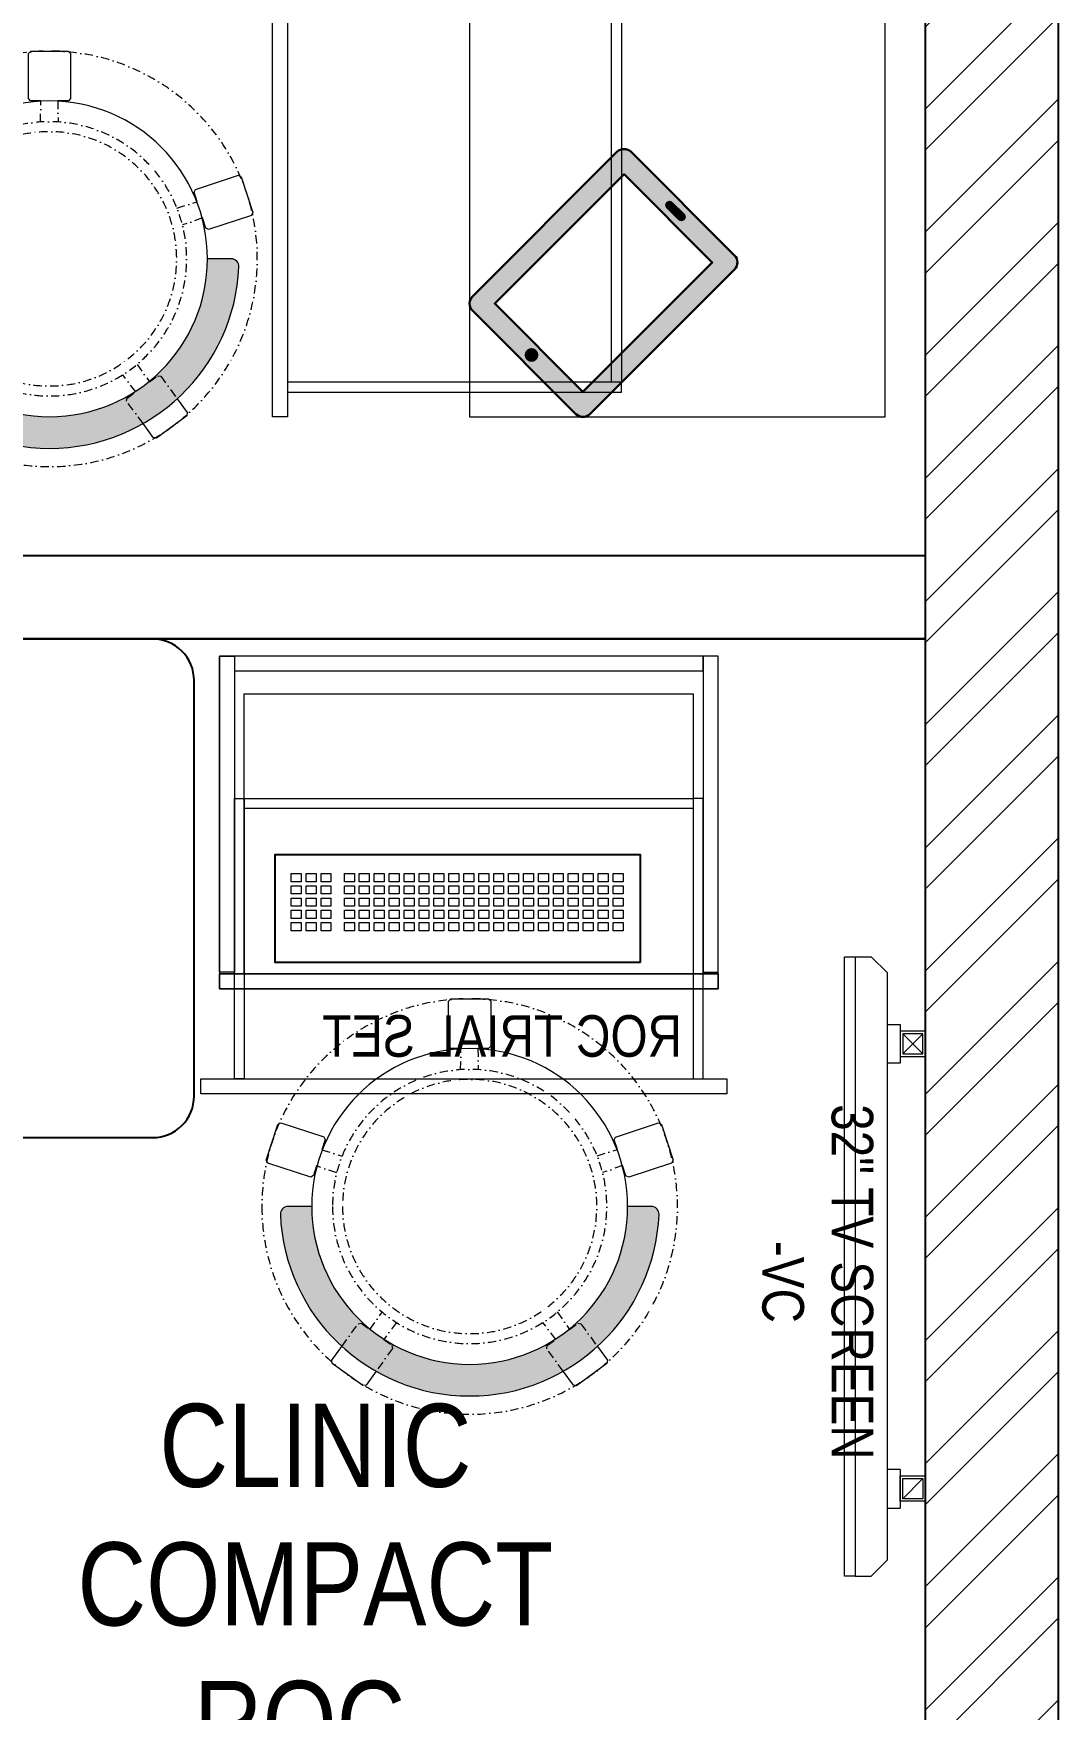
# Model space of a CAD drawing. Header units: millimetres. Extents: x 1639920 to 1645630, y 392778 to 410192.
# Drawn here: x 1644207 to 1645440, y 405183 to 407200 of the extents above; entities that cross this region are included whole.
import ezdxf

# ---------------------------------------------------------------- set-up
doc = ezdxf.new("R2010")
doc.units = ezdxf.units.MM
doc.header["$LTSCALE"] = 40
doc.linetypes.add('DASHDOT2', pattern=[0.5, 0.25, -0.125, 0, -0.125])
doc.linetypes.add('HIDDEN', pattern=[9.524999999999995, 6.349999999999998, -3.174999999999998])
doc.layers.add('A-WALL', color=1, linetype='Continuous')
doc.layers.add('PDF_Geometry', color=7, linetype='Continuous')
for name, color, linetype, lineweight in [('HATCH', 9, 'Continuous', 9), ('LENS-DIM', 252, 'Continuous', 5), ('LENS-FURNITURE', 13, 'Continuous', 9), ('LENS-PARTITION', 21, 'Continuous', 25), ('LENS-TEXT', 31, 'Continuous', 5), ('LK-EQPMT', 3, 'Continuous', 18), ('LN-ELEVATION-1', 81, 'Continuous', 13), ('LN-ELEVATION-2', 103, 'Continuous', 20), ('LN-HATCH', 251, 'Continuous', 0)]:
    doc.layers.add(name, color=color, linetype=linetype, lineweight=lineweight)
doc.styles.add('LK TXT', font='Gill Sans MT Condensed Regular.ttf')
doc.styles.get("Standard").update_dxf_attribs({"font": 'Gill Sans MT Condensed Regular.ttf', "height": 100})

# ---------------------------------------------------------------- blocks, each defined once
blk = doc.blocks.new('A$Cac3a86fe')
at = {"layer": 'LN-HATCH'}
h = blk.add_hatch(dxfattribs=at)
h.set_pattern_fill('ANSI32', color=256, scale=11, angle=180)
h.set_pattern_definition([(225, (-5459273.487505155, -45952.8451318189), (74.08711299882052, -74.08711299882054), []), (225, (-5459322.878935154, -45952.8451318189), (74.08711299882052, -74.08711299882054), [])])
h.paths.add_polyline_path([(110.0000009536743, 3415), (5200.000000953673, 3381.524511903525), (5200.000000953673, 2768.056165769696), (5360.000000953673, 2768.056165769696), (5360.000000953673, 3531.810920476914), (-160, 3592.235328018666), (-160, -1415), (0, -1415), (0, 1415), (110.0000009536743, 1415)])
h.paths.add_polyline_path([(5360.000000953673, 2468.056165769696), (5200.000000953673, 2468.056165769696), (5200.000000953673, 1630.935758143663), (3414, 1630.935758143663), (3414, 1470.935758158564), (5200.000000953673, 1470.935758158564), (5200.000000953673, -10826.47548809647), (5360.000000953673, -10826.47548809647)])
h.paths.add_polyline_path([(3218.000000953674, 2612.468982800841), (3064.000000953674, 2612.468982800841), (3064.000000953674, 1800.935758158565), (3218.000000953674, 1800.935758158565)], flags=17)
h.paths.add_polyline_path([(0, -1822), (-160, -1822), (-160, -4592), (0, -4592)])
h.paths.add_polyline_path([(0, -5002), (-160, -5002), (-160, -7772), (0, -7772)])
h.paths.add_polyline_path([(0, -8182), (-160, -8182), (-160, -11042), (0, -11042), (0, -10962)])
h.paths.add_polyline_path([(0, -11452), (-160, -11452), (-160, -13042), (-160, -13822), (0, -13813.99931316078), (0, -13042)])
at = {"layer": 'A-WALL'}
for p, q in [((5360.000000953673, -10826.47548809647), (5360.000000953673, 3531.810920476914)), ((5200.000000953673, -10826.47548809647), (5200.000000953673, 1470.935758158564))]:
    blk.add_line(p, q, dxfattribs=at)
blk = doc.blocks.new('MOROTISED TABLE-TRIAL SET 950x600')
at = {"layer": 'PDF_Geometry', "lineweight": 25}
blk.add_lwpolyline([(415.5923622683621, 2.18279e-11), (550.0003704861738, 2.18279e-11, 0.4142524001247118), (599.9958994225599, 50.00260162355697), (599.9958994225599, 899.9973678589085, 0.4142518501714829), (550.0003704861738, 950.0000000000218), (50.00260613719, 950.0000000000218, 0.4142929195148918), (4.605390131e-07, 899.9973678589085), (4.605390131e-07, 50.00260162355697, 0.414163635492108), (50.00260613719, 2.18279e-11), (415.5923622683621, 2.18279e-11)], format="xyb", dxfattribs=at)
blk = doc.blocks.new('32INCH VC FOR CLINIC')
at = {"layer": 'LK-EQPMT'}
for p, q in [((116.8909715171903, 152.5672029328125), (92.58856882341206, 128.264800239267)), ((92.58856882341206, 152.5672029328125), (116.8909715171903, 128.264800239267)), ((627.7052824404091, 152.5672029328125), (652.0076851341872, 128.264800239267))]:
    blk.add_line(p, q, dxfattribs=at)
at = {"layer": 'LK-EQPMT', "ltscale": 12}
for p, q in [((81.46845865808427, 109.7127832833503), (81.46845865808427, 125.2269902919943)), ((81.46845865808427, 125.2269902919943), (128.0110796838999, 125.2269902919943)), ((128.0110796838999, 125.2269902919943), (128.0110796838999, 109.7127832833503)), ((616.9889203161001, 125.2269902919943), (616.9889203161001, 109.7127832833503)), ((616.9889203161001, 125.2269902919943), (663.5315413419156, 125.2269902919943)), ((663.5315413419156, 109.7127832833503), (663.5315413419156, 125.2269902919943)), ((0, 90.30115266077335), (19.41163062304258, 109.7127832833503)), ((725.5883693769574, 109.7127832833503), (19.41163062304258, 109.7127832833503)), ((745, 90.30115266077335), (725.5883693769574, 109.7127832833503)), ((0, 70.88952203796362), (0, 90.30115266077335)), ((745, 70.88952203796362), (745, 90.30115266077335))]:
    blk.add_line(p, q, dxfattribs=at)
at = {"layer": 'LK-EQPMT'}
for points in [[(89.55076848529278, 125.2269999025447), (119.9287718534469, 125.2269999025447), (119.9287718534469, 155.6050032694184), (89.55076848529278, 155.6050032694184)], [(92.58856882341206, 128.264800239267), (116.8909715171903, 128.264800239267), (116.8909715171903, 152.5672029328125), (92.58856882341206, 152.5672029328125)], [(655.0454854704439, 125.2269999025447), (624.6674821041523, 125.2269999025447), (624.6674821041523, 155.6050032694184), (655.0454854704439, 155.6050032694184)], [(652.0076851341872, 128.264800239267), (627.7052824404091, 128.264800239267), (627.7052824404091, 152.5672029328125), (652.0076851341872, 152.5672029328125)]]:
    blk.add_lwpolyline(points, close=True, dxfattribs=at)
at = {"layer": 'LK-EQPMT', "ltscale": 12}
blk.add_lwpolyline([(0, 58.0000000000291), (0, 70.88952203796362), (745, 70.88952203796362), (745, 58.0000000000291)], close=True, dxfattribs=at)
at = {"layer": 'LENS-TEXT', "color": 0, "ltscale": 2, "insert": (391.1996805854142, 25.6359011628374), "char_height": 50, "attachment_point": 5}
blk.add_mtext_dynamic_manual_height_columns('32" TV SCREEN -VC', width=466.4796511627907, gutter_width=12.5, heights=[0], dxfattribs=at)
blk = doc.blocks.new('TRIAL SET ROC')
at = {"layer": 'LENS-DIM', "ltscale": 0.5}
for points in [[(-400.3652351796627, -364.3162249757442), (-430.3652351796626, -364.3162249757442)], [(169.6347648203373, -364.3162249757442), (139.6347648203373, -364.3162249757442)]]:
    blk.add_lwpolyline(points, dxfattribs=at)
at = {"layer": 'LENS-FURNITURE'}
blk.add_lwpolyline([(-430.3652351796626, 18), (169.6347648203373, 18), (169.6347648203373, -382.3162249757443), (-430.3652351796626, -382.3162249757443)], close=True, dxfattribs=at)
at = {"layer": 'LENS-FURNITURE', "color": 146, "true_color": 0x105689}
for points in [[(-412.3652351796627, -153.6065521437457), (-400.3652351796627, -153.6065521437457), (-400.3652351796628, -490.6065521437458), (-412.3652351796627, -490.6065521437458)], [(139.6347648203373, -153.6065521437458), (-400.3652351796627, -153.6065521437457), (-400.3652351796627, -165.6065521437457), (139.6347648203373, -165.6065521437458)], [(151.6347648203373, -153.6065521437458), (139.6347648203373, -153.6065521437458), (139.6347648203372, -490.6065521437458), (151.6347648203373, -490.6065521437458)], [(192.1347648203373, -490.6065521437458), (-440.8652351796627, -490.6065521437458), (-440.8652351796627, -508.6065521437458), (192.1347648203373, -508.6065521437458)]]:
    blk.add_lwpolyline(points, close=True, dxfattribs=at)
at = {"layer": 'LN-ELEVATION-2'}
for points in [[(-430.3652351796626, 18), (-412.3652351796627, 18), (-412.3652351796627, -362.3162249757442), (-430.3652351796626, -362.3162249757442)], [(-412.3652351796627, 18), (151.6347648203373, 18), (151.6347648203373, 0), (-412.3652351796627, 0)], [(169.6347648203373, 18), (151.6347648203373, 18), (151.6347648203373, -362.3162249757442), (169.6347648203373, -362.3162249757442)], [(169.6347648203373, -364.3162249757442), (-430.3652351796626, -364.3162249757442), (-430.3652351796626, -382.3162249757443), (169.6347648203373, -382.3162249757443)], [(169.6347648203373, -382.3162249757443), (-430.3652351796626, -382.3162249757443), (-430.3652351796626, -364.3162249757442), (169.6347648203373, -364.3162249757442)]]:
    blk.add_lwpolyline(points, close=True, dxfattribs=at)
at = {"layer": 'LN-ELEVATION-2', "linetype": 'HIDDEN', "ltscale": 100}
blk.add_lwpolyline([(-400.3652351796627, -364.3162249757442), (139.6347648203373, -364.3162249757442), (139.6347648203373, -27.35909500904381), (-400.3652351796627, -27.35909500904381)], close=True, dxfattribs=at)
at = {"insert": (-386.8645105547048, -414.1468168679739), "char_height": 50, "attachment_point": 1}
blk.add_mtext_dynamic_manual_height_columns('ROC TRIAL SET', width=625.228464345434, gutter_width=500, heights=[0], dxfattribs=at)
blk = doc.blocks.new('*U32')
at = {"layer": 'LK-EQPMT', "ltscale": 12}
blk.add_lwpolyline([(5.986879315214991, 4.914598100478997), (-5.986879315214991, 4.914598100478997), (-5.986879315214991, -4.914598100478997), (5.986879315214991, -4.914598100478997)], close=True, dxfattribs=at)
blk = doc.blocks.new('*U33')
at = {"color": 0, "linetype": 'ByBlock', "lineweight": -2, "transparency": 16777216}
for p in [(0, 0), (17.96063794564497, 0), (35.92127589128995, 0), (53.88191383693492, 0), (71.8425517825799, 0), (89.80318972822487, 0), (107.7638276738698, 0), (125.7244656195148, 0), (143.6851035651598, 0), (161.6457415108048, 0), (179.6063794564497, 0), (197.5670174020947, 0), (215.5276553477397, 0), (233.4882932933847, 0), (251.4489312390296, 0), (269.4095691846746, 0), (287.3702071303196, 0), (305.3308450759646, 0), (323.2914830216096, 0), (-9e-16, -14.74379430143699), (17.96063794564497, -14.74379430143699), (35.92127589128995, -14.74379430143699), (53.88191383693492, -14.74379430143699), (71.8425517825799, -14.74379430143699), (89.80318972822487, -14.74379430143699), (107.7638276738698, -14.74379430143699), (125.7244656195148, -14.74379430143699), (143.6851035651598, -14.74379430143699), (161.6457415108048, -14.74379430143699), (179.6063794564497, -14.74379430143699), (197.5670174020947, -14.74379430143699), (215.5276553477397, -14.74379430143699), (233.4882932933847, -14.74379430143699), (251.4489312390296, -14.74379430143699), (269.4095691846746, -14.74379430143699), (287.3702071303196, -14.74379430143699), (305.3308450759646, -14.74379430143699), (323.2914830216096, -14.74379430143699), (-1.8e-15, -29.48758860287398), (-2.7e-15, -44.23138290431096), (17.96063794564497, -29.48758860287398), (17.96063794564497, -44.23138290431096), (35.92127589128995, -29.48758860287398), (35.92127589128995, -44.23138290431096), (53.88191383693492, -29.48758860287398), (53.88191383693492, -44.23138290431096), (71.8425517825799, -29.48758860287398), (71.8425517825799, -44.23138290431096), (89.80318972822487, -29.48758860287398), (89.80318972822487, -44.23138290431096), (107.7638276738698, -29.48758860287398), (107.7638276738698, -44.23138290431096), (125.7244656195148, -29.48758860287398), (125.7244656195148, -44.23138290431096), (143.6851035651598, -29.48758860287398), (143.6851035651598, -44.23138290431096), (161.6457415108048, -29.48758860287398), (161.6457415108048, -44.23138290431096), (179.6063794564497, -29.48758860287398), (179.6063794564497, -44.23138290431096), (197.5670174020947, -29.48758860287398), (197.5670174020947, -44.23138290431096), (215.5276553477397, -29.48758860287398), (215.5276553477397, -44.23138290431096), (233.4882932933847, -29.48758860287398), (233.4882932933847, -44.23138290431096), (251.4489312390296, -29.48758860287398), (251.4489312390296, -44.23138290431096), (269.4095691846746, -29.48758860287398), (269.4095691846746, -44.23138290431096), (287.3702071303196, -29.48758860287398), (287.3702071303196, -44.23138290431096), (305.3308450759646, -29.48758860287398), (305.3308450759646, -44.23138290431096), (323.2914830216096, -29.48758860287398), (323.2914830216096, -44.23138290431096), (-3.6e-15, -58.97517720574795), (17.96063794564497, -58.97517720574795), (35.92127589128994, -58.97517720574795), (53.88191383693492, -58.97517720574795), (71.8425517825799, -58.97517720574795), (89.80318972822487, -58.97517720574795), (107.7638276738698, -58.97517720574795), (125.7244656195148, -58.97517720574795), (143.6851035651598, -58.97517720574795), (161.6457415108048, -58.97517720574795), (179.6063794564497, -58.97517720574795), (197.5670174020947, -58.97517720574795), (215.5276553477397, -58.97517720574795), (233.4882932933847, -58.97517720574795), (251.4489312390296, -58.97517720574795), (269.4095691846746, -58.97517720574795), (287.3702071303196, -58.97517720574795), (305.3308450759646, -58.97517720574795), (323.2914830216096, -58.97517720574795)]:
    blk.add_blockref('*U32', p, dxfattribs=at)
blk = doc.blocks.new('*U30')
at = {"layer": 'LK-EQPMT', "ltscale": 12}
blk.add_lwpolyline([(5.986879315214991, 4.914598100478997), (-5.986879315214991, 4.914598100478997), (-5.986879315214991, -4.914598100478997), (5.986879315214991, -4.914598100478997)], close=True, dxfattribs=at)
blk = doc.blocks.new('*U31')
at = {"color": 0, "linetype": 'ByBlock', "lineweight": -2, "transparency": 16777216}
for p in [(0, 0), (17.96063794564497, 0), (35.92127589128995, 0), (-9e-16, -14.74379430143699), (17.96063794564497, -14.74379430143699), (35.92127589128995, -14.74379430143699), (-1.8e-15, -29.48758860287398), (-2.7e-15, -44.23138290431096), (17.96063794564497, -29.48758860287398), (17.96063794564497, -44.23138290431096), (35.92127589128995, -29.48758860287398), (35.92127589128995, -44.23138290431096), (-3.6e-15, -58.97517720574795), (17.96063794564497, -58.97517720574795), (35.92127589128994, -58.97517720574795)]:
    blk.add_blockref('*U30', p, dxfattribs=at)
blk = doc.blocks.new('KEYBOARD')
at = {"ltscale": 12}
blk.add_lwpolyline([(8.040144996717572, 2.91038e-11), (8.040144996717572, 129.0940371821052), (448.0401449967176, 129.0940371821052), (448.0401449967176, 2.91038e-11)], close=True, dxfattribs=at)
for name, p in [('*U33', (35.16895717114949, 101.6202952143818)), ('*U31', (386.6121428576974, 101.6202952143818))]:
    blk.add_blockref(name, p)
blk = doc.blocks.new('DOCTOR STOOL')
at = {"layer": 'HATCH'}
h = blk.add_hatch(dxfattribs=at)
h.set_pattern_fill('ANSI36', color=250)
h.set_pattern_definition([(45, (-689.3997257252789, -1.6298145e-09), (1.683798022700465, 6.173926083235043), [7.9375, -1.587499999999999, 0, -1.587499999999999])])
edge = h.paths.add_edge_path()
edge.add_line((227.9999999995508, 37.80991745903158), (227.9999999995508, 9.119999995687976))
edge.add_arc((218.8799999996107, 9.119999995749478), 9.119999999940092, 267.6119845363388, 359.9999999996136, ccw=False)
edge.add_arc((227.9999999996448, 227.809917461127), 228.000000002257, 92.3880154632688, 267.61198453673126, ccw=False)
edge.add_arc((218.8799999994991, 446.4998349263882), 9.120000000051716, -3.4498270906624384e-10, 92.3880154629299, ccw=False)
edge.add_line((227.9999999995508, 446.4998349263331), (227.9999999995508, 417.8099174629896))
edge.add_arc((227.9999999995508, 227.8099174610106), 190.000000001979, 90, 270)
at = {"layer": 'LN-ELEVATION-1', "color": 1, "ltscale": 100}
for p, q in [((280.216825267778, 470.8199351556545), (263.2765658827273, 419.2080985742269)), ((283.7804025793014, 472.6222848009841), (280.216825267778, 470.8199351556545)), ((326.7280946081726, 458.5258082725714), (283.7804025793014, 472.6222848009841)), ((311.5704969359354, 403.3893210494851), (328.5107563209863, 455.0011576309128)), ((328.5107563209863, 455.0011576309128), (326.7280946081726, 458.5258082725714)), ((263.2765658827273, 419.2080985742269), (264.9623320118756, 415.8750283533983)), ((264.9623320118756, 415.8750283533983), (277.1938885417335, 411.860334166498)), ((296.5654050509577, 405.5021315508961), (308.1985000452432, 401.6838669878201)), ((308.1985000452432, 401.6838669878201), (311.5704969359354, 403.3893210494851)), ((39.08480768888887, 393.0010463140122), (12.40669512363752, 356.5114147582037)), ((39.08480768888882, 393.0010463140122), (12.40669512363746, 356.5114147582038)), ((42.98782241378307, 393.6072814048264), (39.08480768888887, 393.0010463140122)), ((42.98782241378307, 393.6072814048264), (39.08480768888882, 393.0010463140122)), ((59.57058497173765, 381.4833769612495), (42.98782241378307, 393.6072814048264)), ((12.40669512363752, 356.5114147582037), (13.0196255484409, 352.5652946645453)), ((12.40669512363746, 356.5114147582038), (13.0196255484409, 352.5652946645454)), ((13.0196255484409, 352.5652946645454), (29.7154459787677, 340.3587319282719)), ((420.8553691428768, 253.2346719447014), (418.2142363802958, 250.5935391821201)), ((418.2142363802958, 250.5935391821201), (418.2142363802958, 237.7199715119894)), ((475.1762128710516, 253.2346719447014), (420.8553691428768, 253.2346719447014)), ((478, 250.4108848157539), (475.1762128710516, 253.2346719447014)), ((478, 205.2089501102255), (478, 250.4108848157539)), ((418.2142363802958, 217.3316809419539), (418.2142363802958, 205.0879869152431)), ((418.2142363802958, 205.0879869152431), (420.8862147285707, 202.4160085669703)), ((420.8862147285707, 202.4160085669703), (475.2070584567457, 202.4160085669703)), ((475.2070584567457, 202.4160085669703), (478, 205.2089501102255)), ((13.14542959810012, 103.0870834562575), (12.51589555233795, 99.18775892330295)), ((29.80030336598447, 115.1117353337796), (13.14542959810012, 103.0870834562575)), ((12.51589555233795, 99.18775892330295), (38.97560726018833, 62.53944985644)), ((38.97560726018833, 62.53944985644), (42.91799640697923, 61.90296316019987)), ((42.91799640697923, 61.90296316019987), (59.68641968664888, 74.00959664677595)), ((276.814037965594, 43.66747740659263), (265.1695928365815, 39.88396831355146)), ((308.4479453730848, 53.94595568517189), (296.2044548037813, 49.96780495439072)), ((311.7759667420094, 52.25024394459229), (308.4479453730848, 53.94595568517189)), ((328.5620286722446, 0.5880509189853456), (311.7759667420094, 52.25024394459229)), ((265.1695928365815, 39.88396831355146), (263.4540770094588, 36.51707923991359)), ((263.4540770094588, 36.51707923991359), (280.2401389396941, -15.14511378569341)), ((326.7490456010059, -2.970128374224428), (328.5620286722446, 0.5880509189853456)), ((280.2401389396941, -15.14511378569341), (283.7594505281909, -16.93829277038793)), ((283.7594505281909, -16.93829277038793), (326.7490456010059, -2.970128374224428))]:
    blk.add_line(p, q, dxfattribs=at)
at = {"layer": 'LN-ELEVATION-1', "linetype": 'DASHDOT2'}
for p, q in [((277.1938885417335, 411.860334166498), (268.7900486169635, 387.6885337123986)), ((289.0238237874953, 381.1105793348574), (296.5654050509577, 405.5021315508961)), ((86.83876787340999, 361.5472027143797), (59.57058497173759, 381.4833769612495)), ((80.19253728373064, 347.929406650394), (87.41874672779522, 357.8132288103797)), ((101.0598051864781, 333.2195324926688), (80.19253728373064, 347.929406650394)), ((87.41874672779522, 357.8132288103797), (86.83876787340999, 361.5472027143797)), ((29.71544597876769, 340.3587319282719), (56.87057100806764, 320.505215974099)), ((60.56143954330456, 321.078499494494), (68.15939944607226, 331.4707923056775)), ((68.15939944607226, 331.4707923056775), (88.55121842376921, 316.0087684583668)), ((56.87057100806764, 320.505215974099), (60.56143954330456, 321.078499494494)), ((418.2142363802958, 237.7199715119894), (392.674698740354, 238.1657657997326)), ((392.6382343793381, 216.8896711079804), (418.2142363802958, 217.3316809419539)), ((57.18706371601854, 134.8847017249933), (29.80030336598445, 115.1117353337796)), ((60.91750725147699, 134.282433000881), (57.18706371601854, 134.8847017249933)), ((68.08455919950495, 124.3556304041746), (60.91750725147699, 134.282433000881)), ((88.52282127921524, 139.6559804205055), (68.08455919950495, 124.3556304041746)), ((80.019187533744, 107.8254447158111), (101.0258646791657, 122.4411888974116)), ((87.55494659853252, 97.38796035055849), (80.019187533744, 107.8254447158111)), ((59.68641968664886, 74.00959664677595), (86.95963052489695, 93.7005814289354)), ((86.95963052489695, 93.7005814289354), (87.55494659853252, 97.38796035055849)), ((268.4902438431725, 67.85511086587476), (276.814037965594, 43.66747740659263)), ((296.2044548037813, 49.96780495439072), (288.7362802880323, 74.39510638930753))]:
    blk.add_line(p, q, dxfattribs=at)
at = {"layer": 'LN-ELEVATION-1', "color": 1, "ltscale": 100}
blk.add_lwpolyline([(228, 37.80991746066138), (228, 9.11999999731779, -0.4264743413925903), (218.5, 0.0079201031476259, -0.959166304662544), (218.5, 455.611914822366, -0.4264743413925903), (228, 446.4998349279631), (228, 417.8099174646193)], format="xyb", dxfattribs=at)
at = {"layer": 'LN-ELEVATION-1', "linetype": 'DASHDOT2'}
for radius in [250, 165, 153]:
    blk.add_circle((228, 227.8099174629897), radius, dxfattribs=at)
at = {"layer": 'LN-ELEVATION-1', "color": 1, "ltscale": 100}
blk.add_circle((228, 227.8099174629897), 190, dxfattribs=at)
blk = doc.blocks.new('TRIAL SET CABINET 633x500')
at = {"layer": 'LENS-FURNITURE', "true_color": 0xc7c8ca}
h = blk.add_hatch(color=9, dxfattribs=at)
h.dxf.hatch_style = 1
edge = h.paths.add_edge_path()
edge.add_line((-8.54246803093703, -981.9670201920668), (115.9083254579454, -857.5162267031847))
edge.add_arc((107.4230440836399, -849.030945328879), 12.00000000009463, 315, 405)
edge.add_line((115.9083254579454, -840.5456639545736), (-58.03994271345434, -666.5973957831737))
edge.add_arc((-66.52522408775982, -675.0826771574792), 12.00000000009463, 45.00000000000002, 135)
edge.add_line((-75.01050546206531, -666.5973957831737), (-199.4612989509478, -791.0481892720562))
edge.add_arc((-190.9760175766423, -799.5334706454303), 11.99999999943607, 135.0000000031442, 225.0000000031442)
edge.add_line((-199.4612989500165, -808.0187520197359), (-25.5130307786167, -981.967020191136))
edge.add_arc((-17.02774940431143, -973.4817388177615), 11.99999999943609, 224.9999999968572, 314.9999999968573)
h.paths.add_polyline_path([(-17.02774940524252, -955.0969625067663), (89.03826777357607, -849.0309453279477), (-66.52522408775982, -693.4674534666119), (-172.5912412665784, -799.5334706454305)], flags=16)
edge = h.paths.add_edge_path(flags=16)
edge.add_line((-138.2965623782947, -741.9042679787381), (-124.1544267544522, -727.7621323548956))
edge.add_arc((-121.3259996296837, -730.5905594796641), 4.000000000031514, 45.00000000000051, 134.9999999999996, ccw=False)
edge.add_arc((-121.3259996296838, -730.5905594796641), 4.000000000031584, -45.000000000000625, 44.999999999999375, ccw=False)
edge.add_line((-118.4975725049153, -733.4189866044327), (-132.6397081287578, -747.561122228275))
edge.add_arc((-135.4681352535263, -744.7326951035067), 4.000000000031524, 225.0000000000006, 314.99999999999966, ccw=False)
edge.add_arc((-135.4681352535261, -744.7326951035066), 4.000000000031665, 135.0000000000006, 225.0000000000006, ccw=False)
edge = h.paths.add_edge_path(flags=16)
edge.add_arc((44.84409394953398, -910.9027886827243), 7, 0, 360)
at = {"layer": 'LENS-FURNITURE', "lineweight": 0, "true_color": 0x939598}
h = blk.add_hatch(dxfattribs=at)
h.set_pattern_fill('ANSI31', color=252, scale=10, angle=405)
h.set_pattern_definition([(90, (-3772352.875833935, -3684050.327587578), (-1.25, 2e-16), [])])
edge = h.paths.add_edge_path()
edge.add_line((-138.2965623782947, -741.9042679787381), (-124.1544267544522, -727.7621323548956))
edge.add_arc((-121.3259996296837, -730.5905594796641), 4.000000000031514, 45.00000000000051, 134.9999999999996, ccw=False)
edge.add_arc((-121.3259996296838, -730.5905594796641), 4.000000000031584, -45.000000000000625, 44.999999999999375, ccw=False)
edge.add_line((-118.4975725049153, -733.4189866044327), (-132.6397081287578, -747.561122228275))
edge.add_arc((-135.4681352535263, -744.7326951035067), 4.000000000031524, 225.0000000000006, 314.99999999999966, ccw=False)
edge.add_arc((-135.4681352535261, -744.7326951035066), 4.000000000031665, 135.0000000000006, 225.0000000000006, ccw=False)
edge = h.paths.add_edge_path()
edge.add_arc((44.84409394953398, -910.9027886827243), 7, 0, 360)
blk.add_circle((0, 0), 50.09224864585668)
at = {"layer": 'LENS-FURNITURE'}
blk.add_lwpolyline([(119.4230440827086, -352.4817388160154), (119.4230440827086, -985.4817388160156), (-380.5769559172913, -985.4817388160156), (-380.5769559172913, -352.4817388160154)], close=True, dxfattribs=at)
at = {"layer": 'LENS-FURNITURE', "color": 146, "true_color": 0x105689}
for points in [[(338.5359051078558, -352.4817388160154), (338.5359051078558, -985.4817388160156), (356.5359051078559, -985.4817388160156), (356.5359051078559, -352.4817388160154)], [(-63.4640948921442, -382.4817388160154), (-63.4640948921442, -394.4817388160154), (338.5359051078558, -394.4817388160154), (338.5359051078558, -382.4817388160154)], [(-63.4640948921442, -394.4817388160154), (-63.4640948921442, -943.4817388160153), (-51.4640948921442, -943.4817388160153), (-51.4640948921442, -394.4817388160154)], [(-63.4640948921442, -955.4817388160152), (-63.4640948921442, -943.4817388160153), (338.5359051078558, -943.4817388160153), (338.5359051078558, -955.4817388160152)]]:
    blk.add_lwpolyline(points, close=True, dxfattribs=at)
at = {"layer": 'LENS-FURNITURE', "color": 18, "lineweight": 30, "true_color": 0x000000}
for points in [[(-8.54246803093703, -981.9670201920668), (115.9083254579454, -857.5162267031847, 0.4142135623730951), (115.9083254579454, -840.5456639545736), (-58.03994271345434, -666.5973957831737, 0.4142135623730951), (-75.01050546206531, -666.5973957831737), (-199.4612989509478, -791.0481892720562, 0.4142135623730951), (-199.4612989500165, -808.0187520197359), (-25.51303077861669, -981.967020191136, 0.4142135623730951)], [(-138.2965623782947, -741.9042679787381), (-124.1544267544522, -727.7621323548956, -0.4142135623730951), (-118.4975725049153, -727.7621323548956), (-118.4975725049153, -727.7621323548956, -0.4142135623730951), (-118.4975725049153, -733.4189866044327), (-132.6397081287578, -747.561122228275, -0.4142135623730951), (-138.2965623782947, -747.561122228275), (-138.2965623782947, -747.561122228275, -0.4142135623730951)]]:
    blk.add_lwpolyline(points, format="xyb", close=True, dxfattribs=at)
blk.add_lwpolyline([(-17.02774940524252, -955.0969625067663), (89.03826777357607, -849.0309453279477), (-66.52522408775982, -693.4674534666119), (-172.5912412665784, -799.5334706454305)], close=True, dxfattribs=at)
blk.add_circle((44.84409394953398, -910.9027886827243), 7, dxfattribs=at)

msp = doc.modelspace()

# ---------------------------------------------------------------- linework, layer by layer
at = {"layer": 'LENS-PARTITION'}
for points in [[(1645279.927689415, 406571.0695214829), (1643491.349044699, 406571.0695214829), (1643279.901694507, 406782.5168716747), (1643209.191016389, 406711.8061935559), (1643349.927688461, 406571.0695214831), (1643349.927688461, 406471.069521483), (1643349.927688461, 405183.0695214682), (1643449.927688461, 405183.0695214682), (1643449.927688461, 406471.069521483), (1645279.927689415, 406471.069521483)], [(1643449.927688461, 406471.069521483), (1643449.927688461, 404933.069521483), (1645279.927689415, 404933.069521483), (1645279.927689415, 406471.069521483)]]:
    msp.add_lwpolyline(points, close=True, dxfattribs=at)

# ---------------------------------------------------------------- block references
at = {"xscale": -1}
for name, p in [('TRIAL SET ROC', (1644599.956313461, 406432.5692951628)), ('KEYBOARD', (1644945.175877632, 406082.2962255428))]:
    msp.add_blockref(name, p, dxfattribs=at)
at = {"rotation": 270}
msp.add_blockref('32INCH VC FOR CLINIC', (1645124.322686146, 406088.6655035638), dxfattribs=at)
at = {"layer": 'LENS-DIM', "color": 3}
msp.add_blockref('A$Cac3a86fe', (1640079.927688462, 406600.1337633244), dxfattribs=at)
at = {"layer": 'LENS-FURNITURE', "xscale": -1}
msp.add_blockref('TRIAL SET CABINET 633x500', (1644850.678345419, 407723.667976572), dxfattribs=at)
at = {"layer": 'LENS-FURNITURE', "xscale": -1, "rotation": 270}
for p in [(1643998.123978592, 406700.4370255477), (1644503.656039292, 405560.2556895413)]:
    msp.add_blockref('DOCTOR STOOL', p, dxfattribs=at)
at = {"layer": 'LENS-FURNITURE', "rotation": 270}
msp.add_blockref('MOROTISED TABLE-TRIAL SET 950x600', (1643449.927688461, 406471.0695219435), dxfattribs=at)

# ---------------------------------------------------------------- texts
at = {"layer": 'LENS-TEXT', "color": 0, "linetype": 'Continuous', "ltscale": 3, "insert": (1644545.852307631, 405250.0836307435), "char_height": 100, "attachment_point": 5, "style": 'LK TXT'}
msp.add_mtext_dynamic_manual_height_columns('CLINIC COMPACT ROC- MINSIGN', width=727.3265252045579, gutter_width=0.9999999999999992, heights=[0], dxfattribs=at)

doc.saveas('drawing.dxf')
